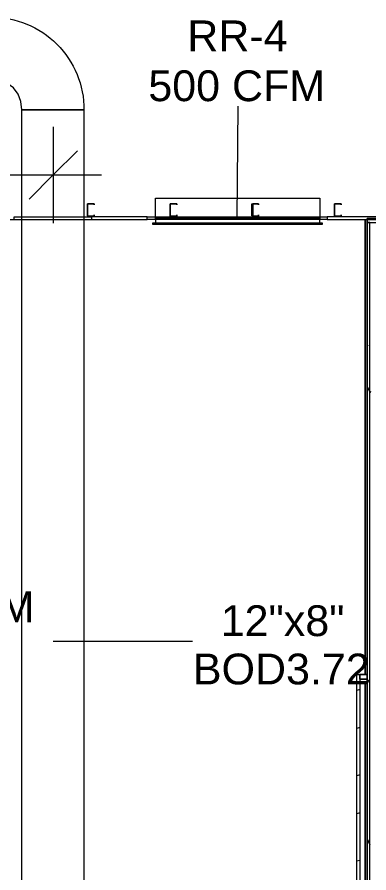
# Model space of a CAD drawing. Header units: metres. Extents: x -2 to 237, y -8 to 52.
# Drawn here: x 40.313 to 42.049, y 17.818 to 22.04 of the extents above; entities that cross this region are included whole.
import ezdxf

# ---------------------------------------------------------------- set-up
doc = ezdxf.new("R2010")
doc.units = ezdxf.units.M
doc.layers.add('HVAC - Ductos', color=5, linetype='Continuous', lineweight=0)
doc.layers.add('PDF_Text', color=7, linetype='Continuous', lineweight=0)
doc.layers.add('PDF_Geometry', color=7, linetype='Continuous', lineweight=0, true_color=0xaaaaaa)
doc.styles.add('PDF Helvetica', font='')
doc.styles.get('PDF Helvetica').set_extended_font_data('Helvetica')

msp = doc.modelspace()

# ---------------------------------------------------------------- linework, layer by layer
at = {"layer": 'HVAC - Ductos', "lineweight": 0}
msp.add_lwpolyline([(40.643, 21.5817), (40.336, 21.5817), (40.3314, 21.623), (40.3177, 21.6596), (40.2948, 21.6917), (40.2627, 21.7146), (40.2261, 21.7284), (40.1848, 21.7375), (40.1848, 22.0399), (40.1848, 21.7375), (34.9617, 21.7375), (34.9617, 22.0399), (40.1848, 22.0399, -0.417177)], format="xyb", close=True, dxfattribs=at)
for points in [[(40.336, 16.3449), (40.336, 21.5817), (40.643, 21.5817), (40.643, 16.3449)], [(41.0049, 21.0457), (41.124, 21.0457)], [(41.2065, 21.0457), (41.3623, 21.0457)], [(41.4447, 21.0457), (41.6006, 21.0457)], [(41.6784, 21.0457), (41.8021, 21.0457)]]:
    msp.add_lwpolyline(points, close=True, dxfattribs=at)
for points in [[(41.3989, 21.0457), (41.4035, 21.6)], [(40.4918, 21.4993), (40.4918, 21.261), (40.4918, 21.0227)], [(40.6109, 21.3801), (40.4918, 21.261), (40.3727, 21.1419)], [(31.947, 21.261), (36.3179, 21.261), (38.343, 21.261), (40.73, 21.261)], [(41.8204, 21.0227), (41.8067, 21.0227), (41.8067, 21.0457), (40.9957, 21.0457), (40.9957, 21.1465), (41.8067, 21.1465), (41.8067, 21.0457), (40.9957, 21.0457), (40.9957, 21.0227), (40.982, 21.0227), (40.982, 21.0181), (41.8204, 21.0181), (41.8204, 21.0227), (40.982, 21.0227)], [(41.0049, 21.0457), (41.0049, 21.0457)], [(41.8021, 21.0457), (41.8021, 21.0457)], [(41.0049, 21.0181), (41.7975, 21.0181)], [(40.4918, 18.961), (41.179, 18.961)]]:
    msp.add_lwpolyline(points, dxfattribs=at)
at = {"layer": 'PDF_Geometry', "lineweight": 0}
for points in [[(40.6659, 21.0548), (40.6613, 21.0594), (40.6613, 21.1189), (40.6659, 21.1189), (40.6934, 21.1189), (40.6934, 21.1144), (40.6934, 21.1189), (40.6659, 21.1189), (40.6613, 21.1189), (40.6613, 21.0594), (40.6659, 21.0594), (40.6934, 21.0594), (40.6934, 21.064), (40.6934, 21.0548)], [(41.0691, 21.0548), (41.0691, 21.0594), (41.0691, 21.1189), (41.1012, 21.1189), (41.1012, 21.1144), (41.1012, 21.1189), (41.0691, 21.1189), (41.0691, 21.0594), (41.1012, 21.0594), (41.1012, 21.064), (41.1012, 21.0548)], [(41.4768, 21.0548), (41.4768, 21.0594), (41.4723, 21.0594), (41.4723, 21.1189), (41.4768, 21.1189), (41.5044, 21.1189), (41.5044, 21.1144), (41.5044, 21.1189), (41.4768, 21.1189), (41.4768, 21.0594), (41.5044, 21.0594), (41.5044, 21.064), (41.5044, 21.0548)], [(41.8801, 21.0548), (41.8801, 21.0594), (41.8801, 21.1189), (41.9121, 21.1189), (41.9121, 21.1144), (41.9121, 21.1189), (41.8801, 21.1189), (41.8801, 21.0594), (41.9121, 21.0594), (41.9121, 21.064), (41.9121, 21.0548)], [(40.9546, 21.0548), (40.6797, 21.0548), (40.6797, 21.0411), (40.9546, 21.0411)], [(44.0334, 21.0548), (41.8434, 21.0548), (41.8434, 21.0411), (44.0334, 21.0411)], [(42.0404, 18.7961), (42.0037, 18.7961), (42.0037, 18.7732), (42.0037, 18.7961), (42.0404, 18.7961), (42.0404, 21.0411)], [(42.0312, 21.0411), (42.0312, 18.7961)], [(42.0404, 16.6335), (42.0404, 16.4182), (45.8523, 16.4182), (46.0676, 16.4182), (46.0676, 20.8303), (46.0676, 21.0457), (42.0404, 21.0457), (42.0404, 20.8303)], [(46.0676, 21.0457), (42.0404, 21.0457), (42.0404, 21.0273), (46.0676, 21.0273)], [(42.0404, 21.0273), (42.0404, 16.432), (42.0542, 16.432), (42.0542, 21.0273)], [(42.0404, 18.7732), (42.0037, 18.7732)], [(42.0312, 18.7549), (42.0312, 17.5865)]]:
    msp.add_lwpolyline(points, close=True, dxfattribs=at)
for points in [[(40.6934, 21.1144), (40.6934, 21.1144)], [(41.0691, 21.1189), (41.0691, 21.1189)], [(41.0691, 21.1189), (41.0691, 21.1189)], [(41.1012, 21.1144), (41.1012, 21.1144)], [(41.4768, 21.1189), (41.4768, 21.1189)], [(41.5044, 21.1144), (41.5044, 21.1144)], [(41.8801, 21.1189), (41.8801, 21.1189)], [(41.8801, 21.1189), (41.8801, 21.1189)], [(41.9121, 21.1144), (41.9121, 21.1144)], [(27.4754, 21.0411), (27.6403, 21.0411), (27.6403, 21.0548), (28.5291, 21.0548), (28.5291, 21.0411), (30.0823, 21.0411), (30.0823, 21.0548), (30.9666, 21.0548), (30.9666, 21.0411), (33.0604, 21.0411), (33.0604, 21.0548), (33.9492, 21.0548), (33.9492, 21.0411), (36.0567, 21.0411), (36.0567, 21.0548), (36.9456, 21.0548), (36.9456, 21.0411), (38.4576, 21.0411), (38.4576, 21.0548), (39.3463, 21.0548), (39.3463, 21.0411), (40.2993, 21.0411), (40.6797, 21.0411)], [(40.2993, 21.0411), (40.2993, 21.0548), (40.6797, 21.0548), (40.6797, 21.0411), (40.9546, 21.0411), (40.9546, 21.0548), (41.8434, 21.0548), (41.8434, 21.0411), (44.0334, 21.0411)], [(40.6934, 21.064), (40.6934, 21.064)], [(41.8434, 21.0411), (40.9546, 21.0411)], [(41.0691, 21.0594), (41.0691, 21.0594)], [(41.1012, 21.064), (41.1012, 21.064)], [(41.4768, 21.0594), (41.4768, 21.0594)], [(41.5044, 21.064), (41.5044, 21.064)], [(41.8801, 21.0594), (41.8801, 21.0594)], [(41.9121, 21.064), (41.9121, 21.064)], [(42.0404, 21.0457), (42.0404, 21.0457)], [(46.0676, 21.0273), (46.0676, 20.8303), (46.0676, 21.0273), (46.0676, 21.0457), (42.0404, 21.0457), (42.0404, 21.0273), (42.0404, 20.8303), (42.0404, 21.0273)], [(42.0404, 21.0457), (42.0404, 16.4182), (42.0404, 21.0457)], [(42.0404, 21.0457), (46.0676, 21.0457), (42.0404, 21.0457)], [(42.0404, 21.0273), (42.0404, 21.0273)], [(42.0404, 20.8303), (42.0404, 16.6335)], [(41.9899, 17.5682), (41.9899, 18.7961), (42.0037, 18.7961), (42.0037, 17.5682), (41.9899, 17.5682), (41.9899, 18.7961), (42.0037, 18.7961), (42.0037, 17.5682), (42.0037, 17.5865), (42.0404, 17.5865), (42.0404, 18.7549)], [(42.0037, 18.7732), (42.0037, 18.7549), (42.0404, 18.7549), (42.0404, 17.5865), (42.0037, 17.5865), (42.0037, 17.5682), (42.0404, 17.5682), (42.0037, 17.5682), (42.0037, 16.3586), (41.9899, 16.3586), (41.9899, 17.5682), (42.0037, 17.5682), (42.0037, 17.5498), (42.0404, 17.5498)], [(42.0037, 18.7228), (41.9899, 18.7182)], [(42.0037, 18.535), (41.9899, 18.5304)], [(42.0037, 18.3013), (41.9899, 18.2967)], [(42.0037, 18.1134), (41.9899, 18.1088)], [(42.0037, 17.8798), (41.9899, 17.8752)]]:
    msp.add_lwpolyline(points, dxfattribs=at)
at = {"layer": 'PDF_Geometry', "color": 254, "lineweight": 0, "true_color": 0xd2d2d2}
msp.add_lwpolyline([(41.8801, 21.064), (41.8801, 21.064)], dxfattribs=at)
at = {"layer": 'PDF_Geometry', "color": 254, "lineweight": 0, "true_color": 0xeaeaea}
for points in [[(42.0404, 20.4225), (42.045, 20.418)], [(42.0542, 20.1935), (42.0587, 20.1889), (42.0542, 20.1935), (42.0404, 20.2164)], [(42.0404, 18.7549), (42.0496, 18.7686)], [(42.0404, 17.9852), (42.0542, 17.9576)]]:
    msp.add_lwpolyline(points, close=True, dxfattribs=at)

# ---------------------------------------------------------------- texts
at = {"layer": 'PDF_Text', "lineweight": 0, "char_height": 0.1519, "attachment_point": 4, "style": 'PDF Helvetica'}
for s, insert in [('RR-4', (41.153, 21.9475)), ('500 CFM', (40.9606, 21.7001)), ('100 CFM', (39.5265, 19.1297)), ('12"x8"', (41.3179, 19.061)), ('BOD3.72', (41.1805, 18.8227))]:
    msp.add_mtext(s, dxfattribs=dict(at, insert=insert))

doc.saveas('drawing.dxf')
